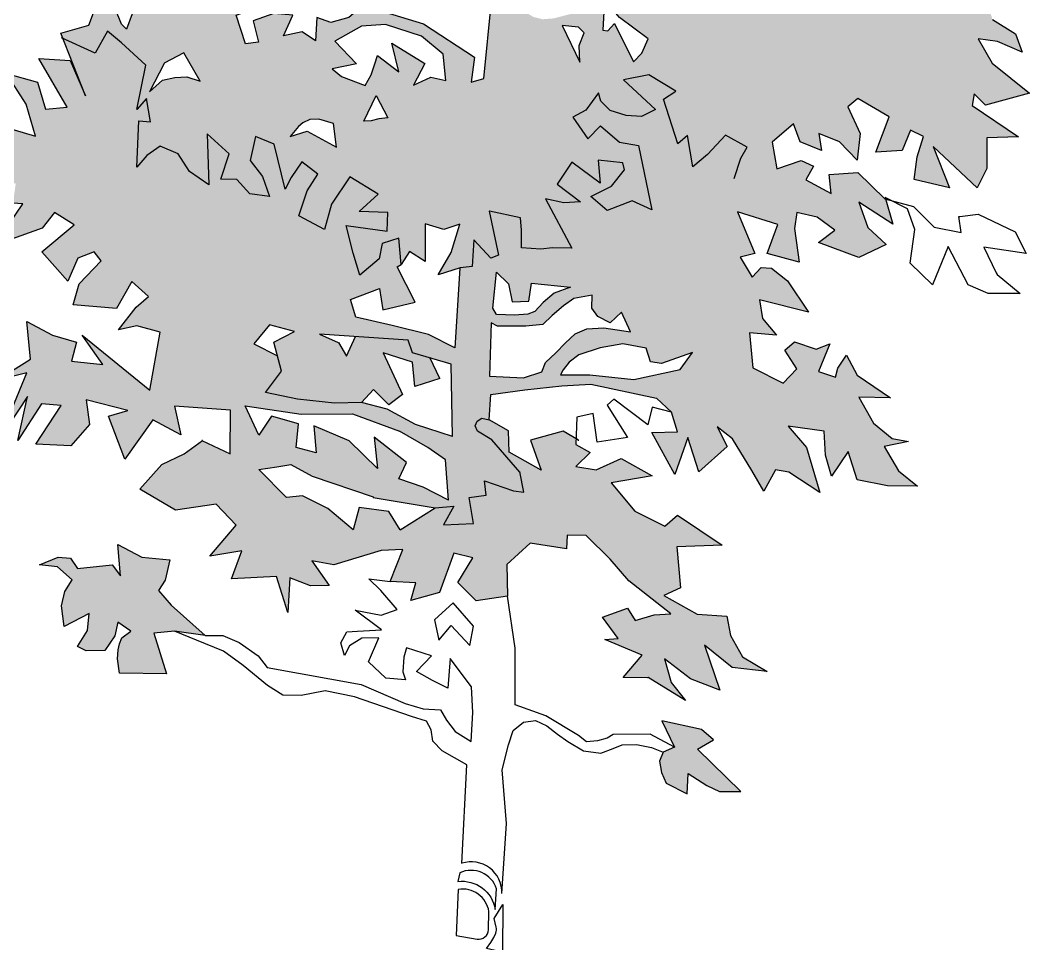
# Model space of a CAD drawing. Header units: millimetres. Extents: x 2403 to 72627, y 1744 to 50777.
# Drawn here: x 63587 to 72627, y 6242 to 14479 of the extents above; entities that cross this region are included whole.
import ezdxf

# ---------------------------------------------------------------- set-up
doc = ezdxf.new("R2010")
doc.units = ezdxf.units.MM
doc.layers.add('dwgmodels.com', color=250, linetype='Continuous')

# ---------------------------------------------------------------- blocks, each defined once
blk = doc.blocks.new('I_SITE2D_TREE_ELEV_Deciduous 4_P')
at = {"color": 0, "linetype": 'ByBlock', "lineweight": -2}
for p, q in [((-4.131, 11.193), (-4.166, 11.615)), ((-4.166, 11.615), (-3.843, 11.444)), ((-5.224, 11.342), (-4.972, 11.445)), ((-4.978, 11.313), (-5.224, 11.342)), ((-4.972, 11.445), (-4.805, 11.43)), ((-4.805, 11.43), (-4.71, 11.293)), ((-4.71, 11.293), (-4.244, 11.343)), ((-4.244, 11.343), (-4.131, 11.193)), ((-3.843, 11.444), (-3.466, 11.408)), ((-3.466, 11.408), (-3.528, 11.135)), ((-4.783, 11.141), (-4.978, 11.313)), ((-4.881, 10.984), (-4.783, 11.141)), ((-3.528, 11.135), (-3.619, 10.995)), ((-0.627, 10.996), (-0.787, 11.153)), ((-0.787, 11.153), (-0.501, 11.115)), ((-4.927, 10.787), (-4.881, 10.984)), ((-3.619, 10.995), (-3.447, 10.8)), ((-0.406, 10.738), (-0.627, 10.996)), ((-4.892, 10.509), (-4.927, 10.787)), ((-3.447, 10.8), (-2.993, 10.389)), ((1.186, 10.217), (1.082, 10.919)), ((-4.552, 10.685), (-4.892, 10.509)), ((-4.575, 10.458), (-4.552, 10.685)), ((-0.616, 10.467), (-0.971, 10.729)), ((-0.971, 10.729), (-0.619, 10.664)), ((-0.619, 10.664), (-0.406, 10.738)), ((-4.168, 10.571), (-4.206, 10.387)), ((-3.994, 10.449), (-4.168, 10.571)), ((-4.712, 10.243), (-4.575, 10.458)), ((-4.206, 10.387), (-4.343, 10.189)), ((-4.111, 10.358), (-3.994, 10.449)), ((-3.404, 10.45), (-3.683, 10.422)), ((-3.683, 10.422), (-3.51, 9.873)), ((-3.109, 10.327), (-3.404, 10.45)), ((-2.993, 10.389), (-2.753, 10.389)), ((-2.753, 10.389), (-2.534, 10.295)), ((-1.165, 10.289), (-1.081, 10.441)), ((-1.081, 10.441), (-0.941, 10.446)), ((-0.941, 10.446), (-0.616, 10.467)), ((-4.595, 10.183), (-4.712, 10.243)), ((-4.162, 10.198), (-4.146, 10.276)), ((-4.146, 10.276), (-4.111, 10.358)), ((-2.744, 10.178), (-3.109, 10.327)), ((-2.534, 10.295), (-2.279, 10.114)), ((-1.113, 10.118), (-1.165, 10.289)), ((-1.047, 10.252), (-1.113, 10.118)), ((-0.881, 10.353), (-1.047, 10.252)), ((-0.652, 10.36), (-0.881, 10.353)), ((-0.793, 10.036), (-0.652, 10.36)), ((-4.343, 10.189), (-4.595, 10.183)), ((-4.173, 10.073), (-4.162, 10.198)), ((-2.477, 9.985), (-2.744, 10.178)), ((-2.279, 10.114), (-2.154, 9.957)), ((-0.279, 10.222), (-0.316, 10.097)), ((0.059, 10.115), (-0.279, 10.222)), ((-0.145, 9.904), (0.059, 10.115)), ((1.185, 9.455), (1.186, 10.217)), ((-4.146, 9.88), (-4.173, 10.073)), ((-2.153, 9.717), (-2.477, 9.985)), ((-0.558, 9.815), (-0.793, 10.036)), ((-0.316, 10.097), (-0.331, 9.901)), ((0.309, 10.079), (0.278, 9.679)), ((0.596, 9.7), (0.309, 10.079)), ((-3.51, 9.873), (-4.146, 9.88)), ((-2.154, 9.957), (-0.892, 9.729)), ((-0.331, 9.901), (-0.295, 9.791)), ((0.072, 9.785), (-0.145, 9.904)), ((-1.944, 9.587), (-2.153, 9.717)), ((-0.892, 9.729), (-0.298, 9.472)), ((-0.295, 9.791), (-0.558, 9.815)), ((0.278, 9.679), (0.072, 9.785)), ((0.616, 9.351), (0.596, 9.7)), ((-1.698, 9.582), (-1.944, 9.587)), ((-1.376, 9.644), (-1.698, 9.582)), ((-0.979, 9.565), (-1.376, 9.644)), ((-0.211, 9.299), (-0.979, 9.565)), ((-0.298, 9.472), (-0.055, 9.4)), ((1.599, 9.309), (1.185, 9.455)), ((-0.008, 9.236), (-0.211, 9.299)), ((-0.055, 9.4), (0.18, 9.389)), ((0.18, 9.389), (0.257, 9.248)), ((0.592, 8.961), (0.616, 9.351)), ((2.037, 9.042), (1.599, 9.309)), ((0.052, 9.119), (-0.008, 9.236)), ((0.257, 9.248), (0.375, 9.098)), ((1.156, 9.109), (1.294, 9.222)), ((1.294, 9.222), (1.458, 9.243)), ((1.458, 9.243), (1.611, 9.171)), ((1.611, 9.171), (1.755, 9.061)), ((3.693, 9.124), (3.157, 9.241)), ((3.157, 9.241), (3.332, 8.884)), ((0.076, 8.968), (0.052, 9.119)), ((0.375, 9.098), (0.592, 8.961)), ((1.094, 8.919), (1.156, 9.109)), ((1.755, 9.061), (1.894, 8.963)), ((2.146, 8.958), (2.037, 9.042)), ((2.506, 9.056), (2.425, 9.005)), ((3.004, 9.061), (2.506, 9.056)), ((3.332, 8.884), (3.004, 9.061)), ((3.855, 8.984), (3.693, 9.124)), ((0.201, 8.835), (0.076, 8.968)), ((1.011, 8.58), (1.094, 8.919)), ((1.894, 8.963), (2.104, 8.835)), ((2.291, 8.97), (2.146, 8.958)), ((2.425, 9.005), (2.291, 8.97)), ((2.502, 8.869), (2.625, 8.918)), ((2.625, 8.918), (2.817, 8.921)), ((2.817, 8.921), (3.019, 8.88)), ((3.019, 8.88), (3.179, 8.819)), ((3.638, 8.857), (3.855, 8.984)), ((0.534, 8.646), (0.201, 8.835)), ((2.104, 8.835), (2.338, 8.805)), ((2.338, 8.805), (2.502, 8.869)), ((3.179, 8.819), (3.13, 8.695)), ((4.223, 8.289), (3.638, 8.857)), ((0.465, 7.321), (0.534, 8.646)), ((3.13, 8.695), (3.154, 8.544)), ((1.067, 7.857), (1.011, 8.58)), ((3.154, 8.544), (3.219, 8.402)), ((3.501, 8.256), (3.514, 8.532)), ((3.514, 8.532), (3.765, 8.371)), ((3.219, 8.402), (3.501, 8.256)), ((3.765, 8.371), (3.935, 8.29)), ((3.935, 8.29), (4.223, 8.289)), ((1.003, 6.916), (1.067, 7.857))]:
    blk.add_line(p, q, dxfattribs=at)
for points in [[(7.612, 18.686), (7.922, 18.491), (7.922, 18.491), (8.011, 18.246), (7.682, 18.389), (7.419, 18.426), (7.608, 18.097), (8.112, 17.694), (7.52, 17.53), (7.365, 17.682), (7.365, 17.682), (7.34, 17.527), (7.963, 17.107), (7.535, 17.092), (7.534, 16.677), (7.534, 16.677), (7.407, 16.418), (6.814, 16.975), (7.035, 16.419), (6.559, 16.531), (6.598, 16.837), (6.598, 16.837), (6.683, 17.109), (6.507, 17.194), (6.398, 16.923), (6.042, 16.899), (6.221, 17.376), (5.8, 17.62), (5.663, 17.511), (5.832, 17.15), (5.791, 16.791), (5.551, 17.036), (5.273, 17.152), (5.31, 16.922), (5.022, 17.037), (4.931, 17.282), (4.643, 17.032), (4.71, 16.675), (5.034, 16.785), (5.204, 16.711), (5.099, 16.524), (5.438, 16.34), (5.415, 16.598), (5.8, 16.623), (6.162, 16.269), (6.547, 16.166), (6.829, 15.889), (7.191, 15.816), (7.16, 16.034), (7.172, 16.033), (7.421, 16.064), (7.919, 15.824), (8.068, 15.534), (7.496, 15.621), (7.664, 15.272), (7.675, 15.252), (7.987, 14.997), (7.555, 14.994), (7.284, 15.11), (7.014, 15.627), (6.804, 15.114), (6.505, 15.405), (6.568, 15.858), (6.468, 16.134), (6.168, 16.286), (6.271, 15.927), (5.812, 16.226), (5.933, 15.884), (6.181, 15.655), (5.812, 15.481), (5.269, 15.68), (5.269, 15.68), (5.487, 15.85), (5.25, 16.024), (4.977, 16.086), (4.947, 15.871), (5.01, 15.417), (4.578, 15.533), (4.722, 15.923), (4.177, 16.093), (4.41, 15.536), (4.215, 15.486), (4.375, 15.214), (4.497, 15.345), (4.634, 15.338), (4.853, 15.167), (5.134, 14.745), (4.476, 14.909), (4.517, 14.659), (4.705, 14.434), (4.339, 14.464), (4.384, 13.993), (4.794, 13.786), (4.977, 13.982), (4.815, 14.23), (4.815, 14.23), (4.946, 14.344), (5.237, 14.246), (5.42, 14.316), (5.27, 13.944), (5.5, 13.868), (5.53, 13.991), (5.646, 14.166), (5.789, 13.895), (6.238, 13.592), (5.811, 13.6), (6.011, 13.248), (6.011, 13.248), (6.26, 13.043), (6.479, 13.004), (6.152, 12.935), (6.347, 12.607), (6.601, 12.402), (6.198, 12.405), (5.789, 12.484), (5.668, 12.868), (5.443, 12.537), (5.365, 12.817), (5.345, 13.142), (5.345, 13.142), (4.862, 13.207), (5.106, 12.919), (5.288, 12.316), (4.869, 12.589), (4.69, 12.621), (4.532, 12.334), (4.37, 12.613), (4.11, 13.039), (3.906, 13.199), (4.038, 12.934), (3.656, 12.592), (3.508, 13.055), (3.335, 12.559), (3.026, 13.122), (3.368, 13.134), (3.291, 13.397), (3.03, 13.463), (2.971, 13.225), (2.512, 13.572), (2.424, 13.492), (2.698, 13.058), (2.287, 12.994), (2.233, 13.381), (2.015, 13.331), (2.002, 12.96), (2.196, 12.854), (2, 12.666), (2.274, 12.622), (2.613, 12.774), (3.027, 12.538), (2.477, 12.444), (2.795, 12.064), (3.199, 11.864), (3.369, 12.012), (3.974, 11.604), (3.36, 11.585), (3.411, 11.03), (3.184, 10.926), (3.636, 10.676), (4.036, 10.652), (4.084, 10.39), (4.245, 10.101), (4.577, 9.905), (4.106, 9.957), (3.736, 10.258), (3.94, 9.653), (3.546, 9.804), (3.546, 9.804), (3.197, 10.073), (3.284, 9.756), (3.477, 9.514), (2.975, 9.826), (2.968, 9.819), (2.639, 9.823), (2.894, 10.123), (2.392, 10.334), (2.573, 10.35), (2.573, 10.35), (2.359, 10.636), (2.696, 10.757), (2.801, 10.591), (3.057, 10.668), (3.281, 10.681), (2.713, 11.124), (2.463, 11.419), (2.142, 11.735), (1.883, 11.74), (1.875, 11.555), (1.386, 11.632), (1.072, 11.347), (1.082, 10.919), (0.659, 10.855), (0.411, 11.102), (0.614, 11.436), (0.358, 11.496), (0.165, 10.97), (-0.22, 10.861), (-0.153, 11.098), (-0.501, 11.115), (-0.331, 11.546), (-0.62, 11.536), (-1.259, 11.339), (-1.556, 11.394), (-1.32, 11.065), (-1.573, 11.058), (-1.85, 11.168), (-1.878, 10.701), (-2.03, 11.183), (-2.637, 11.152), (-2.499, 11.53), (-2.929, 11.46), (-2.573, 11.877), (-2.841, 12.159), (-3.392, 12.078), (-3.871, 12.36), (-3.574, 12.694), (-3.272, 12.835), (-3.028, 13.016), (-3.035, 13.016), (-2.652, 12.835), (-2.648, 13.423), (-3.404, 13.478), (-3.32, 13.09), (-3.694, 13.293), (-4.075, 12.766), (-4.293, 13.341), (-4.031, 13.418), (-4.594, 13.565), (-4.55, 13.233), (-4.799, 12.945), (-5.271, 12.967), (-4.929, 13.485), (-5.197, 13.51), (-5.516, 13.015), (-5.385, 13.609), (-5.76, 13.044), (-5.393, 13.927), (-5.795, 13.826), (-5.343, 14.112), (-5.391, 14.619), (-5.045, 14.434), (-4.725, 14.34), (-4.792, 14.085), (-4.367, 14.041), (-4.649, 14.432), (-4.649, 14.432), (-3.735, 13.692), (-3.596, 14.473), (-3.91, 14.56), (-4.159, 14.505), (-3.922, 14.812), (-3.753, 14.954), (-3.977, 15.158), (-4.187, 14.794), (-4.768, 14.841), (-4.687, 15.125), (-4.391, 15.436), (-4.486, 15.555), (-4.486, 15.555), (-4.707, 15.47), (-4.842, 15.162), (-5.19, 15.558), (-4.757, 15.922), (-5.02, 16.085), (-5.02, 16.085), (-5.187, 15.877), (-5.828, 15.644), (-5.447, 16.202), (-5.579, 16.213)], [(-6.141, 17.369), (-5.277, 17.112), (-5.4, 17.545), (-5.668, 17.959), (-5.248, 17.843), (-5.139, 17.477), (-4.849, 17.506), (-5.233, 18.161), (-5.233, 18.161), (-4.807, 18.134), (-4.602, 17.656), (-4.934, 18.5), (-4.556, 18.609), (-4.495, 18.775)], [(4.134, 16.546), (4.224, 16.818), (4.31, 16.964), (4.018, 17.129), (3.775, 16.869), (3.575, 16.699), (3.506, 17.122), (3.374, 17.009), (3.181, 17.613), (3.348, 17.718), (2.986, 17.94), (2.641, 17.872), (3.072, 17.474), (2.887, 17.38), (2.678, 17.39), (2.678, 17.39), (2.465, 17.461), (2.339, 17.587), (2.308, 17.696), (2.134, 17.464), (1.962, 17.371), (2.164, 17.079), (2.335, 17.251), (2.589, 17.034), (2.844, 16.986), (3.026, 16.124), (2.76, 16.245), (2.425, 16.112), (2.205, 16.303), (2.481, 16.439), (2.655, 16.659), (2.636, 16.756), (2.301, 16.791), (2.327, 16.482), (1.945, 16.765), (1.75, 16.469), (2.063, 16.231), (1.841, 16.217), (1.591, 16.272), (1.949, 15.606), (1.685, 15.612), (1.528, 15.591), (1.271, 15.608), (1.271, 15.848), (1.255, 16.012), (0.839, 16.104), (0.832, 16.104), (0.959, 15.51), (0.856, 15.472), (0.628, 15.718), (0.628, 15.718), (0.604, 15.359), (0.442, 15.342), (0.147, 15.248), (0.324, 15.545), (0.439, 15.931), (0.225, 15.857), (-0.029, 15.935), (-0.03, 15.425), (-0.239, 15.56), (-0.351, 15.386), (-0.382, 15.742), (-0.606, 15.669), (-0.647, 15.46), (-0.91, 15.244), (-0.997, 15.537), (-1.094, 15.909), (-0.538, 15.834), (-0.533, 16.086), (-0.917, 16.098), (-0.659, 16.332), (-1.044, 16.567), (-1.29, 16.199), (-1.385, 15.856), (-1.73, 16.04), (-1.73, 16.04), (-1.617, 16.378), (-1.475, 16.6), (-1.69, 16.766), (-1.832, 16.557), (-1.912, 16.398), (-2.063, 17.005), (-2.315, 17.108), (-2.385, 16.787), (-2.221, 16.569), (-2.126, 16.3), (-2.388, 16.336), (-2.566, 16.532), (-2.782, 16.535), (-2.669, 16.878), (-2.962, 17.145), (-2.942, 16.459), (-3.202, 16.64), (-3.354, 16.875), (-3.596, 16.978), (-3.775, 16.854), (-3.91, 16.698), (-3.91, 16.698), (-3.885, 17.321), (-3.725, 17.308), (-3.781, 17.623), (-3.909, 17.473), (-3.789, 18.068), (-4.118, 18.372), (-4.118, 18.372), (-4.308, 18.53), (-4.473, 18.233), (-4.924, 18.44)], [(0.441, 15.336), (0.371, 14.263), (0.019, 14.443), (-0.474, 14.563), (-0.961, 14.675), (-1.034, 14.914), (-0.642, 15.063), (-0.596, 14.773), (-0.164, 14.877), (-0.405, 15.352), (-0.351, 15.386)], [(0.171, 13.852), (-0.165, 13.743), (-0.198, 14.069), (-0.593, 14.196), (-0.332, 13.636), (-0.519, 13.496), (-0.725, 13.703), (-0.884, 13.525), (-1.25, 13.519), (-1.747, 13.572), (-2.18, 13.66), (-1.962, 13.95), (-2.064, 14.339), (-1.787, 14.482), (-2.124, 14.575), (-2.336, 14.316), (-2.019, 14.157)], [(0.338, 13.07), (0.324, 14.044), (-0.197, 14.194), (-0.256, 14.365), (-1.453, 14.447), (-1.199, 14.333), (-1.194, 14.333), (-1.088, 14.153), (-0.967, 14.418)], [(0.171, 13.852), (0.034, 14.135)], [(2.035, 13.013), (2.036, 13.018), (1.831, 13.143), (1.392, 13.02), (1.536, 12.617), (1.103, 12.859), (1.093, 13.147), (0.836, 13.292), (0.857, 13.634), (1.312, 13.696), (1.812, 13.75), (2.204, 13.774), (3.089, 13.587), (3.291, 13.397)], [(0.338, 13.07), (-0.159, 13.232), (-0.54, 13.437), (-0.884, 13.525)], [(-0.381, 12.498), (-0.28, 12.721), (-0.715, 13.061), (-0.668, 12.638), (-1.053, 13.01), (-1.529, 13.213), (-1.498, 12.851), (-1.766, 12.919), (-1.732, 13.242), (-2.099, 13.344), (-2.268, 13.087), (-2.453, 13.481), (-1.697, 13.372), (-1.005, 13.375), (-0.374, 13.141)], [(-0.366, 11.812), (-0.516, 12.06), (-0.916, 12.115), (-0.996, 11.813), (-1.337, 12.099), (-1.682, 12.272), (-1.895, 12.246), (-2.266, 12.624), (-2.024, 12.66), (-1.837, 12.694), (-1.55, 12.536), (-0.729, 12.257), (-0.729, 12.25), (0.106, 12.109), (0.36, 12.132), (0.221, 11.88), (0.625, 11.897), (0.563, 12.248), (0.792, 12.28), (0.772, 12.473), (1.162, 12.339), (1.299, 12.321), (1.247, 12.594), (1.246, 12.588), (0.871, 13.026), (0.678, 13.143), (0.645, 13.212), (0.672, 13.276), (0.734, 13.316), (0.836, 13.292)], [(0.285, 12.213), (0.245, 12.756), (0.006, 12.923), (-0.374, 13.141)], [(0.285, 12.213), (-0.055, 12.386), (-0.381, 12.498)], [(-0.366, 11.812), (0.106, 12.109)]]:
    blk.add_lwpolyline(points, dxfattribs=at)
for points in [[(0.761, 17.891), (0.866, 18.932), (0.617, 19.13), (0.331, 19.186), (-0.043, 19.128, -0.141385), (-0.115, 19.137), (-0.457, 19.284), (-0.873, 19.358, -0.296835), (-0.977, 19.456), (-1.037, 19.702), (-1.852, 19.509, -0.11871), (-1.913, 19.509), (-2.856, 19.741), (-2.861, 19.741), (-2.313, 19.397), (-1.739, 19.243), (-0.565, 18.785), (-0.051, 18.628), (0.638, 18.18), (0.591, 17.839)], [(0.916, 6.699), (0.934, 6.979, 0.439828), (0.44, 7.195), (0.41, 7.077, -0.402929)], [(0.824, 6.427), (0.83, 6.672, 0.424568), (0.417, 6.968), (0.391, 6.349), (0.672, 6.302, 0.456813)], [(1.02, 6.767), (1.013, 6.123), (0.799, 6.176), (0.858, 6.257), (0.897, 6.321), (0.922, 6.382, 0.158244), (0.928, 6.463), (0.899, 6.58)]]:
    blk.add_lwpolyline(points, format="xyb", close=True, dxfattribs=at)
for points in [[(-1.503, 18.396), (-1.683, 18.519), (-1.938, 18.465), (-1.811, 18.742), (-2.067, 18.766), (-2.343, 18.666), (-2.343, 18.666), (-2.273, 18.38), (-2.447, 18.357), (-2.573, 18.742), (-2.463, 18.785), (-2.303, 19.006), (-2.861, 19.249), (-2.899, 19.45), (-2.691, 19.427), (-2.411, 19.354), (-2.19, 19.115), (-0.905, 18.842), (-1.056, 18.712), (-1.299, 18.645), (-1.488, 18.714), (-1.488, 18.714)], [(-4.118, 18.624), (-4.204, 18.833), (-4.111, 19.008), (-3.736, 18.925), (-3.896, 18.854), (-3.972, 18.761), (-4.049, 18.554)], [(2.778, 18.113), (2.892, 18.233), (2.973, 18.423), (2.59, 18.711), (2.386, 18.955), (2.366, 18.541), (2.433, 18.533), (2.521, 18.63)], [(-0.076, 18.459), (-0.561, 18.617), (-0.886, 18.596), (-1.244, 18.395), (-0.954, 18.088), (-1.281, 18.02), (-1.154, 17.917), (-0.836, 17.794), (-0.757, 17.94), (-0.707, 18.088), (-0.672, 18.2), (-0.382, 17.982), (-0.477, 18.365), (-0.034, 18.092), (-0.187, 17.799), (0.047, 17.908), (0.249, 17.862), (0.213, 18.217)], [(2.057, 18.112), (2.044, 18.334), (2.112, 18.505), (2.039, 18.581), (1.817, 18.604)], [(-3.06, 17.853), (-3.277, 18.236), (-3.542, 18.097), (-3.543, 18.092), (-3.741, 17.711), (-3.565, 17.87), (-3.401, 17.905), (-3.239, 17.915)], [(-0.852, 17.314), (-0.686, 17.66), (-0.532, 17.359), (-0.653, 17.346), (-0.755, 17.322)], [(-1.224, 16.965), (-1.262, 17.286), (-1.458, 17.343), (-1.583, 17.338), (-1.676, 17.294), (-1.732, 17.242), (-1.847, 17.11), (-1.615, 17.183)], [(0.884, 14.798), (0.931, 15.283), (1.092, 15.124), (1.145, 14.881), (1.369, 14.89), (1.405, 15.133), (1.93, 15.079), (1.71, 14.998), (1.56, 14.873), (1.451, 14.752), (1.354, 14.715), (1.173, 14.705), (0.933, 14.711)], [(0.84, 13.88), (1.295, 13.858), (1.545, 13.942), (1.594, 14.067), (1.732, 14.198), (1.864, 14.33), (1.99, 14.45), (2.149, 14.521), (2.378, 14.534), (2.736, 14.481), (2.616, 14.744), (2.616, 14.744), (2.465, 14.602), (2.296, 14.687), (2.217, 14.799), (2.219, 14.974), (1.976, 14.926), (1.834, 14.829), (1.684, 14.699), (1.558, 14.578), (1.329, 14.553), (0.944, 14.555), (0.862, 14.6)], [(1.795, 13.901), (1.795, 13.901), (2.191, 13.899), (2.784, 13.835), (3.408, 13.973), (3.57, 14.2), (3.154, 14.052), (3.005, 14.077), (2.948, 14.259), (2.632, 14.318), (2.329, 14.265), (2.043, 14.171), (1.911, 14.069), (1.829, 13.965)], [(0.575, 10.254), (0.623, 10.515), (0.35, 10.829), (0.099, 10.601), (0.158, 10.327), (0.324, 10.523)]]:
    blk.add_lwpolyline(points, close=True, dxfattribs=at)
blk.add_arc((0.593, 6.931), 0.411, 357.9291, 108.141, dxfattribs=at)
blk = doc.blocks.new('*U8')
at = {"layer": 'dwgmodels.com', "color": 69, "linetype": 'Continuous', "lineweight": -3, "xscale": 663.9147824727843, "yscale": 663.9147824727843, "zscale": 663.9147824727843}
blk.add_blockref('I_SITE2D_TREE_ELEV_Deciduous 4_P', (0, 0), dxfattribs=at)
blk = doc.blocks.new('tree 1 side')
at = {"lineweight": -2}
h = blk.add_hatch(color=256, dxfattribs=at)
h.dxf.hatch_style = 1
h.set_gradient(color1=(0, 127, 31), one_color=1, tint=1, name='SPHERICAL')
h.paths.add_polyline_path([(0.1229, 4.7235), (0.0064, 4.783), (-0.1571, 4.8227), (-0.3184, 4.86), (-0.3424, 4.939), (-0.2127, 4.9885), (-0.1975, 4.8923), (-0.0543, 4.9269), (-0.1343, 5.0841), (-0.1161, 5.0952), (-0.1264, 5.2133), (-0.2008, 5.1891), (-0.2144, 5.1198), (-0.3014, 5.0484), (-0.3302, 5.1453), (-0.3624, 5.2684), (-0.1783, 5.2437), (-0.1766, 5.3271), (-0.3037, 5.3309), (-0.2181, 5.4087), (-0.3457, 5.4864), (-0.4271, 5.3647), (-0.4587, 5.2509), (-0.5728, 5.312), (-0.5356, 5.4239), (-0.4884, 5.4972), (-0.5596, 5.5524), (-0.6067, 5.483), (-0.6331, 5.4303), (-0.6831, 5.6316), (-0.7667, 5.6657), (-0.7899, 5.5594), (-0.7355, 5.4869), (-0.7039, 5.3979), (-0.7909, 5.41), (-0.8497, 5.4748), (-0.9212, 5.476), (-0.884, 5.5895), (-0.9809, 5.6777), (-0.9742, 5.4507), (-1.0605, 5.5105), (-1.1108, 5.5885), (-1.191, 5.6224), (-1.2503, 5.5815), (-1.2949, 5.5297), (-1.2866, 5.7361), (-1.2334, 5.7319), (-1.2523, 5.8362), (-1.2945, 5.7865), (-1.2549, 5.9835), (-1.3637, 6.0842), (-1.4265, 6.1367), (-1.4813, 6.0381), (-1.6249, 6.104), (-1.524, 5.847), (-1.5919, 6.0054), (-1.733, 6.0144), (-1.6059, 5.7975), (-1.7018, 5.7879), (-1.7381, 5.909), (-1.8771, 5.9475), (-1.7883, 5.8102), (-1.7474, 5.6668), (-2.0337, 5.7521), (-1.8768, 5.6236), (-2.0209, 5.6521), (-1.9898, 5.4716), (-1.8354, 5.4562), (-1.8475, 5.3693), (-1.8039, 5.3655), (-1.9299, 5.1806), (-1.7176, 5.2579), (-1.6626, 5.3269), (-1.5754, 5.2727), (-1.7187, 5.1523), (-1.6034, 5.0212), (-1.5587, 5.123), (-1.4858, 5.1513), (-1.4541, 5.1117), (-1.5523, 5.009), (-1.579, 4.9149), (-1.3865, 4.8994), (-1.3171, 5.0199), (-1.243, 4.9521), (-1.2987, 4.9054), (-1.3775, 4.8035), (-1.2948, 4.8216), (-1.191, 4.7928), (-1.237, 4.5342), (-1.5394, 4.7794), (-1.4462, 4.6499), (-1.587, 4.6646), (-1.5648, 4.7488), (-1.6707, 4.78), (-1.7854, 4.8412), (-1.7695, 4.6734), (-1.919, 4.5789), (-1.7861, 4.6123), (-1.9076, 4.3198), (-1.7832, 4.507), (-1.8268, 4.3102), (-1.7212, 4.4739), (-1.6323, 4.4657), (-1.7457, 4.2944), (-1.5892, 4.2869), (-1.5068, 4.3823), (-1.5214, 4.4921), (-1.3351, 4.4434), (-1.4215, 4.418), (-1.3494, 4.2276), (-1.2234, 4.4023), (-1.0994, 4.3349), (-1.1273, 4.4636), (-0.877, 4.4453), (-0.8784, 4.2504), (-1.0036, 4.3098), (-1.0835, 4.2506), (-1.1835, 4.2037), (-1.282, 4.0931), (-1.1234, 3.9997), (-0.9408, 4.0267), (-0.8521, 3.9332), (-0.9701, 3.7951), (-0.8275, 3.8184), (-0.8733, 3.6933), (-0.6722, 3.7035), (-0.6219, 3.5437), (-0.6128, 3.6984), (-0.5208, 3.6622), (-0.4371, 3.6644), (-0.5154, 3.7733), (-0.4169, 3.7549), (-0.2052, 3.8203), (-0.1096, 3.8237), (-0.1659, 3.6809), (-0.0508, 3.6754), (-0.0727, 3.5969), (0.0546, 3.6328), (0.1186, 3.8071), (0.2035, 3.7871), (0.1362, 3.6767), (0.2181, 3.5949), (0.3584, 3.616), (0.3549, 3.7576), (0.4589, 3.8521), (0.6208, 3.8267), (0.6237, 3.8879), (0.7094, 3.8861), (0.8158, 3.7815), (0.8986, 3.6838), (1.0865, 3.5373), (1.0124, 3.5329), (0.9277, 3.5074), (0.8928, 3.5625), (0.7812, 3.5224), (0.8522, 3.4275), (0.7923, 3.4224), (0.9583, 3.3525), (0.874, 3.2531), (0.983, 3.2519), (0.9854, 3.254), (1.1515, 3.1506), (1.0877, 3.2309), (1.0586, 3.3357), (1.1743, 3.2467), (1.3048, 3.1966), (1.2372, 3.3971), (1.3597, 3.2974), (1.5157, 3.2803), (1.4057, 3.3452), (1.3524, 3.441), (1.3366, 3.5275), (1.204, 3.5356), (1.0546, 3.6184), (1.1295, 3.6528), (1.1128, 3.8366), (1.316, 3.8428), (1.1156, 3.978), (1.0593, 3.929), (0.9255, 3.9951), (0.8202, 4.1211), (1.0024, 4.1522), (0.8652, 4.2304), (0.7531, 4.1801), (0.6623, 4.1946), (0.7272, 4.2569), (0.663, 4.2918), (0.6639, 4.3174), (0.6063, 4.3525), (0.4611, 4.3117), (0.5087, 4.1782), (0.3653, 4.2583), (0.362, 4.354), (0.2768, 4.4018), (0.243, 4.4097), (0.2225, 4.3965), (0.2136, 4.3753), (0.2244, 4.3526), (0.2884, 4.3138), (0.4127, 4.1686), (0.4128, 4.1708), (0.4301, 4.0802), (0.3849, 4.0864), (0.2558, 4.1306), (0.2624, 4.0667), (0.1863, 4.0561), (0.2068, 3.9398), (0.073, 3.9343), (0.1191, 4.0179), (0.0352, 4.01), (-0.1212, 3.9118), (-0.1707, 3.9937), (-0.3034, 4.012), (-0.3298, 3.9121), (-0.4429, 4.0068), (-0.5572, 4.064), (-0.6275, 4.0554), (-0.7505, 4.1807), (-0.6703, 4.1927), (-0.6084, 4.204), (-0.5132, 4.1517), (-0.2415, 4.059), (-0.2416, 4.0568), (0.0352, 4.01), (0.1191, 4.0179), (0.073, 3.9343), (0.2068, 3.9398), (0.1863, 4.0561), (0.2624, 4.0667), (0.2558, 4.1306), (0.3849, 4.0864), (0.4301, 4.0802), (0.4134, 4.1677), (0.2884, 4.3138), (0.2244, 4.3526), (0.2136, 4.3753), (0.2225, 4.3965), (0.243, 4.4097), (0.2768, 4.4018), (0.2839, 4.5151), (0.4344, 4.5358), (0.6, 4.5534), (0.7299, 4.5613), (1.023, 4.4995), (1.0899, 4.4366), (1.1153, 4.3496), (1.002, 4.3454), (1.1044, 4.1592), (1.1618, 4.3235), (1.2106, 4.17), (1.3371, 4.2833), (1.2936, 4.3712), (1.3609, 4.3179), (1.4474, 4.1768), (1.5009, 4.0845), (1.5532, 4.1797), (1.6123, 4.1689), (1.7512, 4.0787), (1.6909, 4.2782), (1.6102, 4.3736), (1.77, 4.3523), (1.7768, 4.2446), (1.8025, 4.1518), (1.877, 4.2613), (1.917, 4.1344), (2.0527, 4.108), (2.1862, 4.1073), (2.1019, 4.175), (2.0372, 4.2838), (2.1457, 4.3064), (2.073, 4.3195), (1.9905, 4.3872), (1.9245, 4.504), (2.0659, 4.5012), (1.9172, 4.6015), (1.8698, 4.6913), (1.8313, 4.6335), (1.8213, 4.5925), (1.7453, 4.6177), (1.7949, 4.7409), (1.7342, 4.7177), (1.638, 4.7501), (1.5947, 4.7124), (1.6481, 4.6303), (1.5876, 4.5656), (1.4517, 4.6341), (1.437, 4.7899), (1.5582, 4.7801), (1.4958, 4.8547), (1.4822, 4.9372), (1.7, 4.883), (1.6073, 5.0227), (1.5345, 5.0796), (1.4891, 5.0818), (1.4489, 5.0382), (1.3959, 5.1283), (1.4603, 5.1451), (1.3834, 5.3295), (1.5636, 5.2731), (1.516, 5.1441), (1.659, 5.1054), (1.6384, 5.2559), (1.6481, 5.327), (1.7386, 5.3068), (1.8171, 5.249), (1.745, 5.1928), (1.9249, 5.1268), (2.047, 5.1845), (1.9648, 5.2601), (1.9248, 5.3734), (2.0769, 5.2746), (2.0447, 5.3867), (2.0408, 5.3877), (1.9208, 5.5048), (1.7932, 5.4968), (1.801, 5.4112), (1.6886, 5.4722), (1.7234, 5.5342), (1.6671, 5.5585), (1.5597, 5.5222), (1.5375, 5.6403), (1.633, 5.7232), (1.6632, 5.6422), (1.7585, 5.6041), (1.7463, 5.6803), (1.8382, 5.6418), (1.9178, 5.5607), (1.9315, 5.6794), (1.8753, 5.7991), (1.9208, 5.835), (2.0601, 5.7544), (2.0008, 5.5965), (2.1188, 5.6044), (2.155, 5.6942), (2.2133, 5.6658), (2.1851, 5.5757), (2.1723, 5.4746), (2.3296, 5.4375), (2.2566, 5.6217), (2.4529, 5.4372), (2.4951, 5.5227), (2.4954, 5.6602), (2.6372, 5.6654), (2.4307, 5.8043), (2.4389, 5.8556), (2.4905, 5.8054), (2.6863, 5.8596), (2.5194, 5.9932), (2.457, 6.1019), (2.5439, 6.0898), (2.653, 6.0425), (2.6234, 6.1235), (2.5208, 6.1881), (2.502, 6.2469), (2.7049, 6.2468), (2.5562, 6.3455), (2.4275, 6.3994), (2.3337, 6.3505), (2.3843, 6.2924), (2.2099, 6.3405), (2.259, 6.4177), (2.1756, 6.4552), (2.0081, 6.5292), (1.9246, 6.4474), (1.772, 6.465), (1.6228, 6.4221), (1.4589, 6.4402), (1.3305, 6.5833), (1.1693, 6.6348), (0.9951, 6.7347), (0.931, 6.7258), (0.877, 6.7125), (0.7908, 6.7047), (0.7157, 6.7146), (0.6527, 6.7273), (0.5457, 6.6886), (0.4367, 6.6564), (0.438, 6.7152), (0.4691, 6.7145), (0.3749, 6.906), (0.4511, 6.9199), (0.5078, 6.8098), (0.5741, 6.7469), (0.6257, 6.7803), (0.6113, 6.8605), (0.7045, 6.8481), (0.7829, 6.8244), (0.7346, 6.9421), (0.8778, 6.9773), (0.6033, 7.1075), (0.5296, 7.3122), (0.5441, 7.4013), (0.4765, 7.4006), (0.3985, 7.3503), (0.3742, 7.4254), (0.5243, 7.5693), (0.4478, 7.6327), (0.3134, 7.7323), (0.4232, 7.7827), (0.4355, 7.8736), (0.314, 7.7919), (0.2644, 7.8364), (0.3767, 7.9384), (0.2781, 8.0744), (0.3428, 8.1429), (0.2824, 8.1634), (0.2718, 8.2395), (0.285, 8.3843), (0.1018, 8.2261), (0.1712, 8.1329), (0.0457, 7.9679), (-0.0298, 7.9221), (0.0022, 7.8069), (-0.1358, 7.8692), (-0.1937, 7.7407), (-0.242, 7.8584), (-0.2994, 7.7759), (-0.3171, 7.7029), (-0.5061, 7.7438), (-0.4544, 7.6601), (-0.3948, 7.6112), (-0.2434, 7.58), (-0.3467, 7.452), (-0.2403, 7.5145), (-0.2576, 7.404), (-0.4171, 7.477), (-0.4485, 7.4865), (-0.5459, 7.4116), (-0.6069, 7.502), (-0.7663, 7.6608), (-0.7337, 7.5581), (-0.7774, 7.5125), (-0.8637, 7.4547), (-0.9405, 7.347), (-0.8259, 7.3796), (-1.0006, 7.2203), (-0.9575, 7.0751), (-1.0718, 7.1442), (-1.1909, 7.2334), (-1.1763, 7.0878), (-1.2974, 7.0022), (-1.1825, 6.875), (-1.2819, 6.9116), (-1.3636, 6.8678), (-1.2662, 6.7898), (-1.4127, 6.6736), (-1.4974, 6.8146), (-1.5523, 6.7479), (-1.465, 6.6602), (-1.5904, 6.5349), (-1.7073, 6.586), (-1.6582, 6.4484), (-1.7435, 6.4587), (-1.8527, 6.3742), (-1.7774, 6.2854), (-1.7821, 6.2339), (-1.6938, 6.287), (-1.6061, 6.2908), (-1.5218, 6.2708), (-1.4886, 6.2175), (-1.5088, 6.1628), (-1.6338, 6.1267), (-1.6249, 6.104), (-1.4813, 6.0381), (-1.4265, 6.1367), (-1.3637, 6.0842), (-1.2549, 5.9835), (-1.2945, 5.7865), (-1.2523, 5.8362), (-1.2334, 5.7319), (-1.2866, 5.7361), (-1.2949, 5.5297), (-1.2503, 5.5815), (-1.191, 5.6224), (-1.1108, 5.5885), (-1.0605, 5.5105), (-0.9742, 5.4507), (-0.9809, 5.6777), (-0.884, 5.5895), (-0.9212, 5.476), (-0.8497, 5.4748), (-0.7909, 5.41), (-0.7039, 5.3979), (-0.7355, 5.4869), (-0.7899, 5.5594), (-0.7667, 5.6657), (-0.6831, 5.6316), (-0.6331, 5.4303), (-0.6067, 5.483), (-0.5596, 5.5524), (-0.4884, 5.4972), (-0.5356, 5.4239), (-0.5728, 5.312), (-0.4587, 5.2509), (-0.4271, 5.3647), (-0.3457, 5.4864), (-0.2181, 5.4087), (-0.3037, 5.3309), (-0.1766, 5.3271), (-0.1783, 5.2437), (-0.3624, 5.2684), (-0.3302, 5.1453), (-0.3014, 5.0484), (-0.2144, 5.1198), (-0.2008, 5.1891), (-0.1264, 5.2133), (-0.1161, 5.0952), (-0.0793, 5.1531), (-0.0098, 5.1083), (-0.0097, 5.2771), (0.0743, 5.2514), (0.1454, 5.2759), (0.1075, 5.1481), (0.0488, 5.0498), (0.1463, 5.0809)])
h.paths.add_polyline_path([(0.6813, 5.9979), (0.6016, 6.1609), (0.6751, 6.1534), (0.6995, 6.1283), (0.6769, 6.0715)], flags=16)
h.paths.add_polyline_path([(0.92, 5.9984), (0.835, 6.1696), (0.8056, 6.1374), (0.7836, 6.1402), (0.7902, 6.2774), (0.8579, 6.1963), (0.9846, 6.101), (0.9577, 6.0381)], flags=16)
h.paths.add_polyline_path([(0.2522, 5.9248), (0.1956, 5.9076), (0.2113, 6.0205), (-0.0168, 6.169), (-0.1871, 6.2209), (-0.5759, 6.3726), (-0.7661, 6.4237), (-0.9484, 6.5381), (-0.6336, 6.4609, 0.11871), (-0.6133, 6.4608), (-0.3436, 6.5245), (-0.3236, 6.4431, 0.296835), (-0.2893, 6.4109), (-0.1513, 6.3863), (-0.038, 6.3375, 0.141385), (-0.0143, 6.3345), (0.1097, 6.3538), (0.2042, 6.3351), (0.2869, 6.2698)], flags=16)
h.paths.add_polyline_path([(0.5634, 6.1928), (0.5154, 6.1889), (0.4744, 6.1988), (0.4473, 6.2143), (0.4313, 6.2588), (0.4485, 6.2859), (0.4676, 6.3048), (0.4973, 6.3091), (0.5427, 6.295), (0.6543, 6.2163)], flags=16)
h.paths.add_polyline_path([(0.7362, 6.23), (0.6738, 6.2552), (0.5675, 6.3137), (0.4645, 6.3703), (0.4071, 6.3714), (0.413, 6.4109), (0.4409, 6.459), (0.5419, 6.4445), (0.6729, 6.4024), (0.7283, 6.3497)], flags=16)
h.paths.add_polyline_path([(0.8218, 6.3077), (0.6779, 6.4595), (0.598, 6.4992), (0.5368, 6.5044), (0.4488, 6.4927), (0.4059, 6.5584), (0.4168, 6.6192), (0.4686, 6.6207), (0.5636, 6.648), (0.6246, 6.6752), (0.6942, 6.6815), (0.7413, 6.6673), (0.8142, 6.6479), (0.8858, 6.6126), (0.9298, 6.569), (0.9531, 6.5219), (0.9794, 6.4911), (1.0284, 6.4688), (1.0794, 6.4187), (1.0793, 6.3687), (1.0985, 6.32), (1.1525, 6.2839), (1.1922, 6.2359), (1.0483, 6.269), (0.9879, 6.2537), (0.9914, 6.2439)], flags=16)
h.paths.add_polyline_path([(0.0824, 5.9153), (0.0155, 5.9305), (-0.0618, 5.8944), (-0.0112, 5.9914), (-0.158, 6.082), (-0.1266, 5.9549), (-0.2225, 6.0271), (-0.234, 5.9902), (-0.2505, 5.941), (-0.2767, 5.8928), (-0.3822, 5.9337), (-0.4243, 5.9675), (-0.3158, 5.9901), (-0.4121, 6.0919), (-0.2935, 6.1584), (-0.1858, 6.1652), (-0.0252, 6.1131), (0.0704, 6.033)], flags=16)
h.paths.add_polyline_path([(0.2797, 6.3673), (0.0428, 6.4167), (-0.006, 6.431), (0.0204, 6.4831), (0.1073, 6.517), (0.1896, 6.5267), (0.2872, 6.5243), (0.2871, 6.5221)], flags=16)
h.paths.add_polyline_path([(0.6393, 4.9936), (0.5664, 4.967), (0.5167, 4.9256), (0.4807, 4.8853), (0.4483, 4.8732), (0.3885, 4.8698), (0.309, 4.8719), (0.2928, 4.9006), (0.3084, 5.0612), (0.3616, 5.0086), (0.3793, 4.9282), (0.4533, 4.9309), (0.4652, 5.0116)], flags=16)
h.paths.add_polyline_path([(-0.1762, 5.7487), (-0.2162, 5.7444), (-0.2501, 5.7364), (-0.2821, 5.7339), (-0.2271, 5.8484)], flags=16)
h.paths.add_polyline_path([(0.7348, 4.9589), (0.7343, 4.9009), (0.7604, 4.8639), (0.8164, 4.8356), (0.8664, 4.8827), (0.906, 4.7955), (0.7875, 4.8131), (0.7117, 4.8088), (0.6589, 4.7852), (0.6172, 4.7457), (0.5736, 4.7018), (0.5278, 4.6586), (0.5116, 4.6173), (0.429, 4.5894), (0.2782, 4.5967), (0.2856, 4.835), (0.3128, 4.82), (0.44, 4.8196), (0.516, 4.8279), (0.5577, 4.8679), (0.6075, 4.911), (0.6545, 4.9428)], flags=16)
h.paths.add_polyline_path([(-0.2998, 6.24), (-0.3496, 6.1969), (-0.4303, 6.1746), (-0.4928, 6.1975), (-0.4979, 6.0921), (-0.5573, 6.133), (-0.6417, 6.1149), (-0.5998, 6.2066), (-0.6846, 6.2147), (-0.776, 6.1816), (-0.7527, 6.0867), (-0.8104, 6.0792), (-0.8521, 6.2068), (-0.8156, 6.221), (-0.7626, 6.294), (-0.9474, 6.3745), (-0.9601, 6.441), (-0.8912, 6.4337), (-0.7986, 6.4094), (-0.7251, 6.3303)], flags=16)
h.paths.add_polyline_path([(-0.4053, 5.6182), (-0.5348, 5.6904), (-0.6115, 5.6662), (-0.5736, 5.7099), (-0.5552, 5.7272), (-0.5244, 5.7416), (-0.4828, 5.7436), (-0.4178, 5.7245)], flags=16)
h.paths.add_polyline_path([(0.8716, 4.7415), (0.9763, 4.7223), (0.995, 4.6617), (1.0446, 4.6536), (1.1822, 4.7027), (1.1286, 4.6274), (0.9218, 4.5817), (0.7257, 4.603), (0.5944, 4.6036), (0.6057, 4.6247), (0.6329, 4.6592), (0.6766, 4.6929), (0.7713, 4.7241)], flags=16)
h.paths.add_polyline_path([(1.6152, 6.3827), (1.763, 6.3955), (1.819, 6.4485), (2.0223, 6.2916), (1.8697, 6.2631), (1.7785, 6.3272), (1.7213, 6.356), (1.7212, 6.3537)], flags=16)
h.paths.add_polyline_path([(0.1075, 4.6509), (0.1119, 4.3285), (-0.0526, 4.3818), (-0.1789, 4.4498), (-0.2929, 4.4792), (-0.414, 4.477), (-0.5785, 4.4946), (-0.7221, 4.5237), (-0.6498, 4.6196), (-0.6675, 4.6876), (-0.7736, 4.7409), (-0.7035, 4.8268), (-0.5919, 4.7959), (-0.6834, 4.7485), (-0.6498, 4.6196), (-0.7221, 4.5237), (-0.5785, 4.4946), (-0.414, 4.477), (-0.2929, 4.4792), (-0.2401, 4.538), (-0.1718, 4.4694), (-0.1099, 4.5159), (-0.1964, 4.7013), (-0.0655, 4.6592), (-0.0547, 4.5513), (0.0567, 4.5874), (0.0125, 4.6783), (-0.0652, 4.7007), (-0.0846, 4.7573), (-0.3208, 4.7734), (-0.3602, 4.687), (-0.3949, 4.7457), (-0.4811, 4.7843), (-0.0846, 4.7573), (-0.0652, 4.7007)], flags=16)
h.paths.add_polyline_path([(-0.6003, 6.5272), (-0.6002, 6.5289), (-0.7134, 6.5263), (-0.8267, 6.5699), (-1.0012, 6.6277), (-1.0125, 6.7237), (-0.7602, 6.6758), (-0.5323, 6.5789)], flags=16)
h.paths.add_polyline_path([(-0.5543, 6.692), (-0.6797, 6.8611), (-0.5731, 6.8799)], flags=16)
h.paths.add_polyline_path([(-0.6287, 6.6814), (-0.7623, 6.7514), (-0.8664, 6.7843), (-0.9105, 6.8603), (-0.8341, 6.8765), (-0.7409, 6.8641)], flags=16)
h.paths.add_polyline_path([(-0.124, 4.3517), (0.0021, 4.2798), (0.0813, 4.2243), (0.0942, 4.0446), (-0.0184, 4.1017), (-0.1263, 4.1388), (-0.0926, 4.2127), (-0.2366, 4.3253), (-0.2212, 4.1854), (-0.3488, 4.3086), (-0.5064, 4.3758), (-0.4962, 4.256), (-0.585, 4.2784), (-0.5736, 4.3853), (-0.6953, 4.419), (-0.7511, 4.3341), (-0.8124, 4.4644), (-0.5618, 4.4285), (-0.3328, 4.4294)], flags=16)
h.paths.add_polyline_path([(-1.0134, 5.9123), (-1.0726, 5.9327), (-1.1262, 5.9296), (-1.1807, 5.918), (-1.239, 5.8651), (-1.1732, 5.9915), (-1.1731, 5.9932), (-1.0851, 6.039)], flags=16)
h.paths.add_polyline_path([(-0.4256, 7.1353), (-0.5211, 7.1814), (-0.6427, 7.1696), (-0.5971, 7.2566), (-0.5257, 7.2873), (-0.4255, 7.2683)], flags=16)
h.paths.add_polyline_path([(-1.2373, 6.2674), (-1.2901, 6.2438), (-1.3154, 6.2132), (-1.3409, 6.1445), (-1.3637, 6.1677), (-1.3922, 6.2367), (-1.3615, 6.2949)], flags=16)
h = blk.add_hatch(color=256, dxfattribs=at)
h.dxf.hatch_style = 1
h.set_gradient(color1=(0, 127, 31), one_color=1, tint=1, name='SPHERICAL')
h.paths.add_polyline_path([(-1.3682, 3.7069), (-1.4056, 3.7564), (-1.5598, 3.7399), (-1.5912, 3.7852), (-1.6466, 3.7901), (-1.7301, 3.7561), (-1.6487, 3.7465), (-1.5838, 3.6894), (-1.6164, 3.6375), (-1.6315, 3.5723), (-1.62, 3.4803), (-1.5075, 3.5385), (-1.5151, 3.4633), (-1.5606, 3.3922), (-1.5218, 3.3721), (-1.4381, 3.3744), (-1.3929, 3.4398), (-1.3804, 3.5006), (-1.3226, 3.4603), (-1.3616, 3.4304), (-1.3731, 3.4031), (-1.3783, 3.3772), (-1.382, 3.3359), (-1.3732, 3.2718), (-1.1624, 3.2696), (-1.2196, 3.4514), (-1.1271, 3.4606), (-0.9912, 3.4404), (-1.1414, 3.5766), (-1.1986, 3.6413), (-1.1685, 3.6876), (-1.1477, 3.7781), (-1.2727, 3.7898), (-1.3797, 3.8466)])
h.paths.add_polyline_path([(1.1034, 2.9421), (1.0529, 2.9206), (1.0367, 2.8793), (1.0446, 2.8295), (1.0662, 2.7825), (1.1593, 2.7342), (1.1637, 2.8255), (1.2469, 2.7721), (1.3031, 2.7455), (1.3985, 2.7449), (1.2047, 2.9332), (1.2766, 2.9752), (1.2231, 3.0215), (1.0454, 3.0602)])
for p, q in [((-0.9912, 3.4404), (-1.1271, 3.4606)), ((1.1034, 2.9421), (1.0529, 2.9206))]:
    blk.add_line(p, q, dxfattribs=at)
at = {"layer": 'dwgmodels.com', "color": 69, "linetype": 'Continuous', "lineweight": -3, "xscale": 0.0004988080553519819, "yscale": 0.0004988080553519819, "zscale": 0.0004988080553519819}
blk.add_blockref('*U8', (0, 0), dxfattribs=at)

msp = doc.modelspace()

# ---------------------------------------------------------------- block references
at = {"lineweight": -2, "xscale": 2000, "yscale": 2000, "zscale": 2000}
msp.add_blockref('tree 1 side', (67217.4, 2109.9), dxfattribs=at)

doc.saveas('drawing.dxf')
